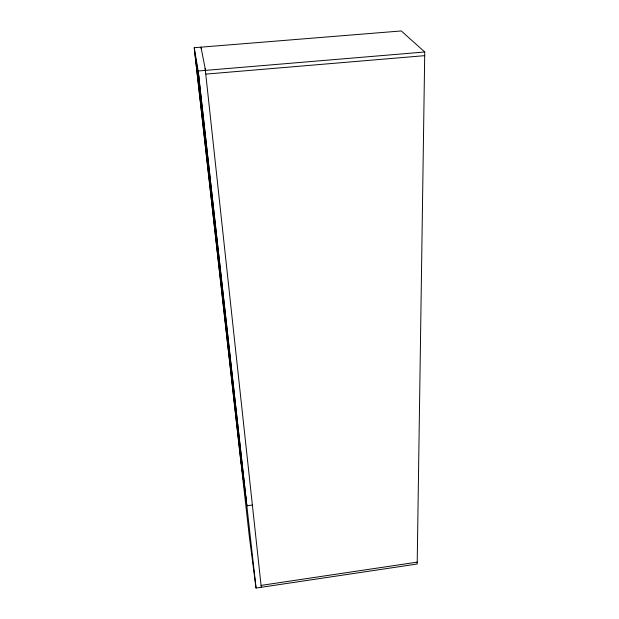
<?xml version="1.0" encoding="UTF-8"?>
<svg xmlns="http://www.w3.org/2000/svg" width="619" height="619" viewBox="0 0 619 619"><rect width="100%" height="100%" fill="white"/><g stroke="black" fill="none" stroke-linecap="round" stroke-linejoin="round"><path stroke-width="0.93" d="M424.75 51.996L417.191 564.017L256.057 588.05L249.442 537.493L194.25 47.709L401.282 30.95L424.75 51.996L198.157 70.999L194.25 47.709L240.474 457.859L246.849 505.808L252.413 505.034M261.071 585.388L417.221 562.137M205.137 68.4L261.272 587.269M205.523 70.38L200.989 47.16L201.314 48.831M205.965 74.102L424.696 55.656M195.38 56.971L198.738 77.127L198.157 70.999L256.057 588.05M198.165 70.999L246.849 505.808L240.427 456.814L240.474 457.859"/></g></svg>
